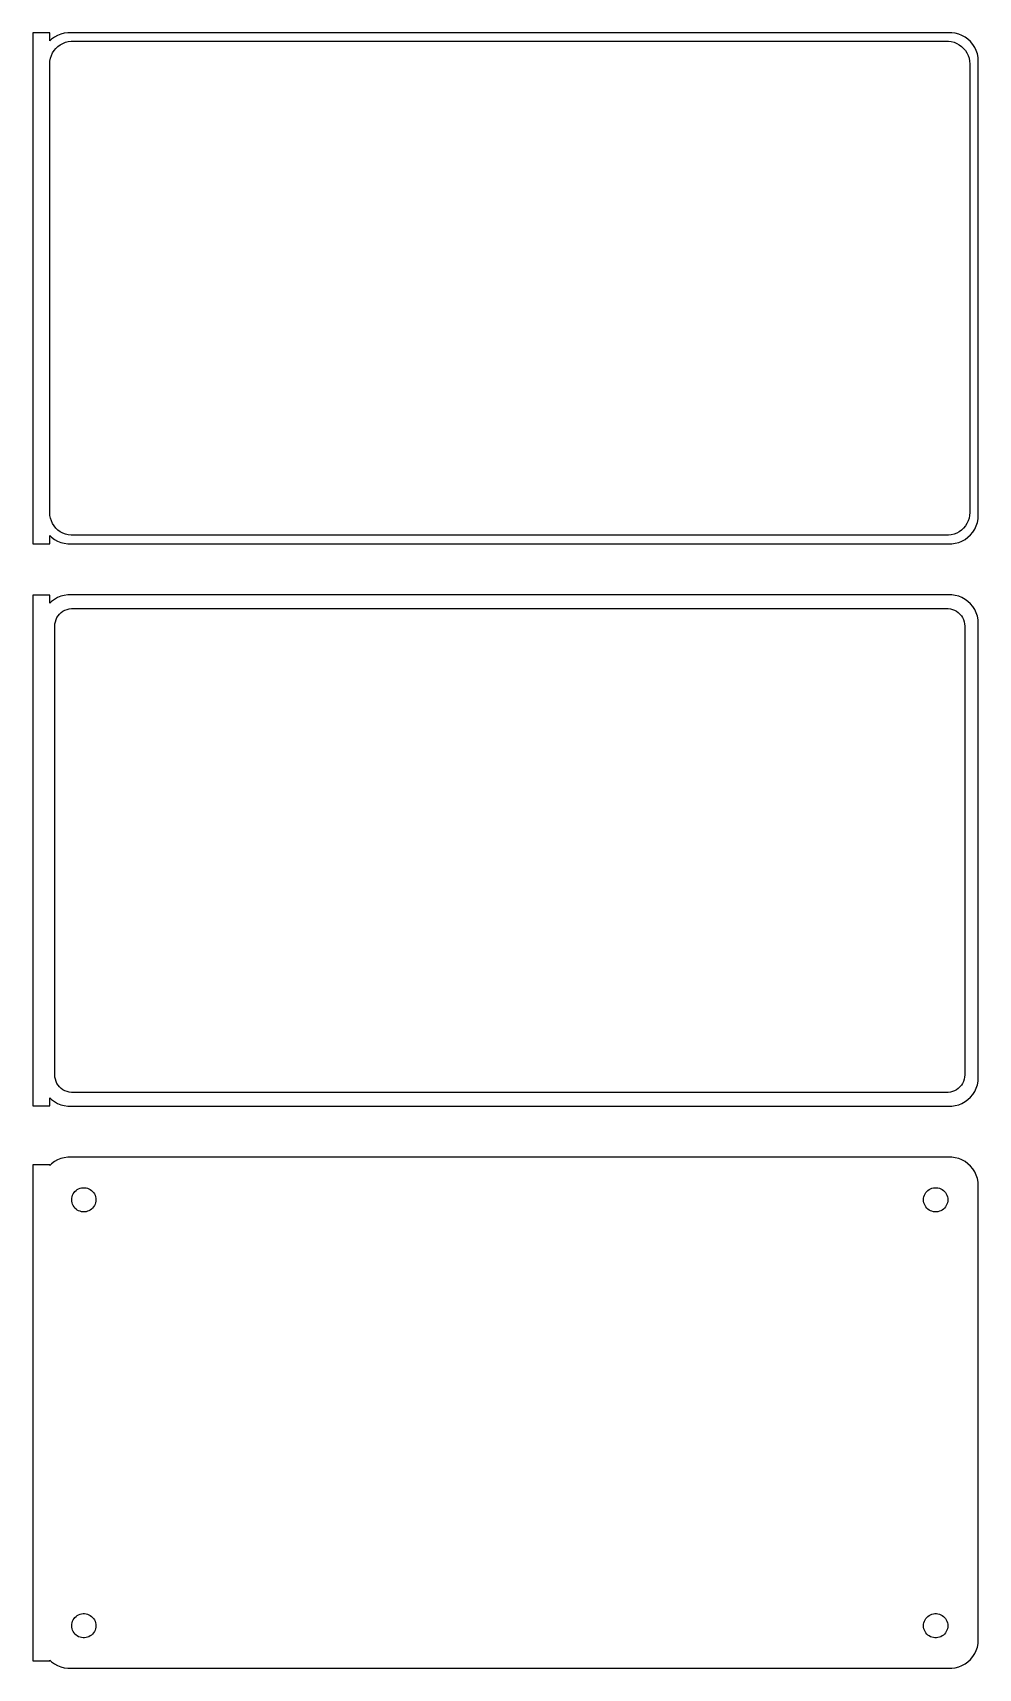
# Model space of a CAD drawing. Header units: metres. Extents: x -84 to 82, y 252 to 540.
import ezdxf

# ---------------------------------------------------------------- set-up
doc = ezdxf.new("R2010")
doc.units = ezdxf.units.M

msp = doc.modelspace()

# ---------------------------------------------------------------- linework, layer by layer
for p, q in [((-81, 539.99), (-84, 539.99)), ((-84, 539.99), (-84, 450.01)), ((-81, 538.559), (-81, 539.99)), ((-80.6871, 538.853), (-81, 538.559)), ((-80.1791, 539.222), (-80.6871, 538.853)), ((-79.6289, 539.524), (-80.1791, 539.222)), ((-79.0451, 539.755), (-79.6289, 539.524)), ((-78.4369, 539.911), (-79.0451, 539.755)), ((-77.8139, 539.99), (-78.4369, 539.911)), ((77.8139, 539.99), (-77.8139, 539.99)), ((78.4369, 539.911), (77.8139, 539.99)), ((79.0451, 539.755), (78.4369, 539.911)), ((79.6289, 539.524), (79.0451, 539.755)), ((80.1791, 539.222), (79.6289, 539.524)), ((80.6871, 538.853), (80.1791, 539.222)), ((81.1448, 538.423), (80.6871, 538.853)), ((-80.8743, 535.495), (-80.7191, 535.972)), ((-80.7191, 535.972), (-80.5052, 536.427)), ((-80.5052, 536.427), (-80.2361, 536.851)), ((-80.2361, 536.851), (-79.9159, 537.238)), ((-79.9159, 537.238), (-79.5497, 537.582)), ((-79.5497, 537.582), (-79.1433, 537.877)), ((-79.1433, 537.877), (-78.7031, 538.119)), ((-78.7031, 538.119), (-78.2361, 538.304)), ((-78.2361, 538.304), (-77.7495, 538.429)), ((-77.7495, 538.429), (-77.2512, 538.492)), ((-77.2512, 538.492), (77.2512, 538.492)), ((77.2512, 538.492), (77.7495, 538.429)), ((77.7495, 538.429), (78.2361, 538.304)), ((78.2361, 538.304), (78.7031, 538.119)), ((78.7031, 538.119), (79.1433, 537.877)), ((79.1433, 537.877), (79.5497, 537.582)), ((79.5497, 537.582), (79.9159, 537.238)), ((79.9159, 537.238), (80.2361, 536.851)), ((80.2361, 536.851), (80.5052, 536.427)), ((80.5052, 536.427), (80.7191, 535.972)), ((80.7191, 535.972), (80.8743, 535.495)), ((81.5451, 537.939), (81.1448, 538.423)), ((81.8815, 537.409), (81.5451, 537.939)), ((82.1489, 536.841), (81.8815, 537.409)), ((82.3429, 536.243), (82.1489, 536.841)), ((82.4606, 535.627), (82.3429, 536.243)), ((-81, 534.5), (-80.9685, 535.001)), ((-81, 455.5), (-81, 534.5)), ((-80.9685, 535.001), (-80.8743, 535.495)), ((80.8743, 535.495), (80.9685, 535.001)), ((80.9685, 535.001), (81, 534.5)), ((81, 534.5), (81, 455.5)), ((82.5, 535), (82.4606, 535.627)), ((82.5, 455), (82.5, 535)), ((-80.9685, 454.999), (-81, 455.5)), ((81, 455.5), (80.9685, 454.999)), ((-80.8743, 454.505), (-80.9685, 454.999)), ((-80.7191, 454.028), (-80.8743, 454.505)), ((-80.5052, 453.573), (-80.7191, 454.028)), ((-80.2361, 453.149), (-80.5052, 453.573)), ((-79.9159, 452.762), (-80.2361, 453.149)), ((-79.5497, 452.418), (-79.9159, 452.762)), ((-79.1433, 452.123), (-79.5497, 452.418)), ((79.5497, 452.418), (79.1433, 452.123)), ((79.9159, 452.762), (79.5497, 452.418)), ((80.2361, 453.149), (79.9159, 452.762)), ((80.5052, 453.573), (80.2361, 453.149)), ((80.7191, 454.028), (80.5052, 453.573)), ((80.8743, 454.505), (80.7191, 454.028)), ((80.9685, 454.999), (80.8743, 454.505)), ((81.5451, 452.061), (81.8815, 452.591)), ((81.8815, 452.591), (82.1489, 453.159)), ((82.1489, 453.159), (82.3429, 453.757)), ((82.3429, 453.757), (82.4606, 454.373)), ((82.4606, 454.373), (82.5, 455)), ((-84, 450.01), (-81, 450.01)), ((-81, 451.441), (-80.6871, 451.147)), ((-81, 450.01), (-81, 451.441)), ((-80.6871, 451.147), (-80.1791, 450.778)), ((-80.1791, 450.778), (-79.6289, 450.476)), ((-79.6289, 450.476), (-79.0451, 450.245)), ((-78.7031, 451.881), (-79.1433, 452.123)), ((-79.0451, 450.245), (-78.4369, 450.089)), ((-78.2361, 451.696), (-78.7031, 451.881)), ((-78.4369, 450.089), (-77.8139, 450.01)), ((-77.7495, 451.571), (-78.2361, 451.696)), ((-77.8139, 450.01), (77.8139, 450.01)), ((-77.2512, 451.508), (-77.7495, 451.571)), ((77.2512, 451.508), (-77.2512, 451.508)), ((77.7495, 451.571), (77.2512, 451.508)), ((78.2361, 451.696), (77.7495, 451.571)), ((77.8139, 450.01), (78.4369, 450.089)), ((78.7031, 451.881), (78.2361, 451.696)), ((78.4369, 450.089), (79.0451, 450.245)), ((79.1433, 452.123), (78.7031, 451.881)), ((79.0451, 450.245), (79.6289, 450.476)), ((79.6289, 450.476), (80.1791, 450.778)), ((80.1791, 450.778), (80.6871, 451.147)), ((80.6871, 451.147), (81.1448, 451.577)), ((81.1448, 451.577), (81.5451, 452.061)), ((-81, 440.979), (-84, 440.979)), ((-84, 440.979), (-84, 351.021)), ((-81, 439.559), (-81, 440.979)), ((-79.0451, 440.755), (-79.6289, 440.524)), ((-78.4369, 440.911), (-79.0451, 440.755)), ((-77.8139, 440.99), (-78.4369, 440.911)), ((77.8139, 440.99), (-77.8139, 440.99)), ((78.4369, 440.911), (77.8139, 440.99)), ((79.0451, 440.755), (78.4369, 440.911)), ((79.6289, 440.524), (79.0451, 440.755)), ((-80.6871, 439.853), (-81, 439.559)), ((-80.1791, 440.222), (-80.6871, 439.853)), ((-79.6289, 440.524), (-80.1791, 440.222)), ((-79.2692, 437.631), (-78.9843, 437.899)), ((-78.9843, 437.899), (-78.668, 438.128)), ((-78.668, 438.128), (-78.3254, 438.317)), ((-78.3254, 438.317), (-77.9619, 438.461)), ((-77.9619, 438.461), (-77.5833, 438.558)), ((-77.5833, 438.558), (-77.1955, 438.607)), ((-77.1955, 438.607), (77.1955, 438.607)), ((77.1955, 438.607), (77.5833, 438.558)), ((77.5833, 438.558), (77.9619, 438.461)), ((77.9619, 438.461), (78.3254, 438.317)), ((78.3254, 438.317), (78.668, 438.128)), ((78.668, 438.128), (78.9843, 437.899)), ((78.9843, 437.899), (79.2692, 437.631)), ((80.1791, 440.222), (79.6289, 440.524)), ((80.6871, 439.853), (80.1791, 440.222)), ((81.1448, 439.423), (80.6871, 439.853)), ((81.5451, 438.939), (81.1448, 439.423)), ((81.8815, 438.409), (81.5451, 438.939)), ((82.1489, 437.841), (81.8815, 438.409)), ((82.3429, 437.243), (82.1489, 437.841)), ((-80.1129, 435.5), (-80.0884, 435.89)), ((-80.1129, 356.5), (-80.1129, 435.5)), ((-80.0884, 435.89), (-80.0151, 436.274)), ((-80.0151, 436.274), (-79.8943, 436.646)), ((-79.8943, 436.646), (-79.7279, 437)), ((-79.7279, 437), (-79.5184, 437.33)), ((-79.5184, 437.33), (-79.2692, 437.631)), ((79.2692, 437.631), (79.5184, 437.33)), ((79.5184, 437.33), (79.7279, 437)), ((79.7279, 437), (79.8943, 436.646)), ((79.8943, 436.646), (80.0151, 436.274)), ((80.0151, 436.274), (80.0884, 435.89)), ((80.0884, 435.89), (80.1129, 435.5)), ((80.1129, 435.5), (80.1129, 356.5)), ((82.4606, 436.627), (82.3429, 437.243)), ((82.5, 436), (82.4606, 436.627)), ((82.5, 356), (82.5, 436)), ((-80.0884, 356.11), (-80.1129, 356.5)), ((-80.0151, 355.726), (-80.0884, 356.11)), ((-79.8943, 355.354), (-80.0151, 355.726)), ((-79.7279, 355), (-79.8943, 355.354)), ((-79.5184, 354.67), (-79.7279, 355)), ((-79.2692, 354.369), (-79.5184, 354.67)), ((-78.9843, 354.101), (-79.2692, 354.369)), ((79.2692, 354.369), (78.9843, 354.101)), ((79.5184, 354.67), (79.2692, 354.369)), ((79.7279, 355), (79.5184, 354.67)), ((79.8943, 355.354), (79.7279, 355)), ((80.0151, 355.726), (79.8943, 355.354)), ((80.0884, 356.11), (80.0151, 355.726)), ((80.1129, 356.5), (80.0884, 356.11)), ((82.1489, 354.159), (82.3429, 354.757)), ((82.3429, 354.757), (82.4606, 355.373)), ((82.4606, 355.373), (82.5, 356)), ((-81, 351.021), (-81, 352.441)), ((-81, 352.441), (-80.6871, 352.147)), ((-80.6871, 352.147), (-80.1791, 351.778)), ((-80.1791, 351.778), (-79.6289, 351.476)), ((-79.6289, 351.476), (-79.0451, 351.245)), ((-78.668, 353.872), (-78.9843, 354.101)), ((-78.3254, 353.683), (-78.668, 353.872)), ((-77.9619, 353.539), (-78.3254, 353.683)), ((-77.5833, 353.442), (-77.9619, 353.539)), ((-77.1955, 353.393), (-77.5833, 353.442)), ((77.1955, 353.393), (-77.1955, 353.393)), ((77.5833, 353.442), (77.1955, 353.393)), ((77.9619, 353.539), (77.5833, 353.442)), ((78.3254, 353.683), (77.9619, 353.539)), ((78.668, 353.872), (78.3254, 353.683)), ((78.9843, 354.101), (78.668, 353.872)), ((79.0451, 351.245), (79.6289, 351.476)), ((79.6289, 351.476), (80.1791, 351.778)), ((80.1791, 351.778), (80.6871, 352.147)), ((80.6871, 352.147), (81.1448, 352.577)), ((81.1448, 352.577), (81.5451, 353.061)), ((81.5451, 353.061), (81.8815, 353.591)), ((81.8815, 353.591), (82.1489, 354.159)), ((-84, 351.021), (-81, 351.021)), ((-79.0451, 351.245), (-78.4369, 351.089)), ((-78.4369, 351.089), (-77.8139, 351.01)), ((-77.8139, 351.01), (77.8139, 351.01)), ((77.8139, 351.01), (78.4369, 351.089)), ((78.4369, 351.089), (79.0451, 351.245)), ((-81, 340.653), (-84, 340.653)), ((-84, 340.653), (-84, 253.347)), ((-80.6871, 340.853), (-81, 340.559)), ((-81, 340.559), (-81, 340.653)), ((-80.1791, 341.222), (-80.6871, 340.853)), ((-79.6289, 341.524), (-80.1791, 341.222)), ((-79.0451, 341.755), (-79.6289, 341.524)), ((-78.4369, 341.911), (-79.0451, 341.755)), ((-77.8139, 341.99), (-78.4369, 341.911)), ((77.8139, 341.99), (-77.8139, 341.99)), ((78.4369, 341.911), (77.8139, 341.99)), ((79.0451, 341.755), (78.4369, 341.911)), ((79.6289, 341.524), (79.0451, 341.755)), ((80.1791, 341.222), (79.6289, 341.524)), ((80.6871, 340.853), (80.1791, 341.222)), ((81.1448, 340.423), (80.6871, 340.853)), ((81.5451, 339.939), (81.1448, 340.423)), ((81.8815, 339.409), (81.5451, 339.939)), ((82.1489, 338.841), (81.8815, 339.409)), ((82.3429, 338.243), (82.1489, 338.841)), ((82.4606, 337.627), (82.3429, 338.243)), ((82.5, 337), (82.4606, 337.627)), ((82.5, 257), (82.5, 337)), ((-77.1353, 334.5), (-77.1185, 334.768)), ((-77.1185, 334.232), (-77.1353, 334.5)), ((-77.1185, 334.768), (-77.0682, 335.031)), ((-77.0682, 333.969), (-77.1185, 334.232)), ((-77.0682, 335.031), (-76.9853, 335.286)), ((-76.9853, 335.286), (-76.8712, 335.529)), ((-76.8712, 335.529), (-76.7275, 335.755)), ((-76.7275, 335.755), (-76.5566, 335.962)), ((-76.5566, 335.962), (-76.3611, 336.145)), ((-76.3611, 336.145), (-76.1441, 336.303)), ((-76.1441, 336.303), (-75.9092, 336.432)), ((-75.9092, 336.432), (-75.6598, 336.531)), ((-75.6598, 336.531), (-75.4001, 336.597)), ((-75.4001, 336.597), (-75.1341, 336.631)), ((-75.1341, 336.631), (-74.8659, 336.631)), ((-74.8659, 336.631), (-74.5999, 336.597)), ((-74.5999, 336.597), (-74.3401, 336.531)), ((-74.3401, 336.531), (-74.0908, 336.432)), ((-74.0908, 336.432), (-73.8559, 336.303)), ((-73.8559, 336.303), (-73.6389, 336.145)), ((-73.6389, 336.145), (-73.4434, 335.962)), ((-73.4434, 335.962), (-73.2725, 335.755)), ((-73.2725, 335.755), (-73.1288, 335.529)), ((-73.1288, 335.529), (-73.0146, 335.286)), ((-73.0146, 335.286), (-72.9318, 335.031)), ((-72.9318, 335.031), (-72.8815, 334.768)), ((-72.8815, 334.232), (-72.9318, 333.969)), ((-72.8815, 334.768), (-72.8647, 334.5)), ((-72.8647, 334.5), (-72.8815, 334.232)), ((72.8647, 334.5), (72.8815, 334.768)), ((72.8815, 334.232), (72.8647, 334.5)), ((72.8815, 334.768), (72.9318, 335.031)), ((72.9318, 333.969), (72.8815, 334.232)), ((72.9318, 335.031), (73.0146, 335.286)), ((73.0146, 335.286), (73.1288, 335.529)), ((73.1288, 335.529), (73.2725, 335.755)), ((73.2725, 335.755), (73.4434, 335.962)), ((73.4434, 335.962), (73.6389, 336.145)), ((73.6389, 336.145), (73.8559, 336.303)), ((73.8559, 336.303), (74.0908, 336.432)), ((74.0908, 336.432), (74.3401, 336.531)), ((74.3401, 336.531), (74.5999, 336.597)), ((74.5999, 336.597), (74.8659, 336.631)), ((74.8659, 336.631), (75.1341, 336.631)), ((75.1341, 336.631), (75.4001, 336.597)), ((75.4001, 336.597), (75.6598, 336.531)), ((75.6598, 336.531), (75.9092, 336.432)), ((75.9092, 336.432), (76.1441, 336.303)), ((76.1441, 336.303), (76.3611, 336.145)), ((76.3611, 336.145), (76.5566, 335.962)), ((76.5566, 335.962), (76.7275, 335.755)), ((76.7275, 335.755), (76.8712, 335.529)), ((76.8712, 335.529), (76.9853, 335.286)), ((76.9853, 335.286), (77.0682, 335.031)), ((77.0682, 335.031), (77.1185, 334.768)), ((77.1185, 334.232), (77.0682, 333.969)), ((77.1185, 334.768), (77.1353, 334.5)), ((77.1353, 334.5), (77.1185, 334.232)), ((-76.9853, 333.714), (-77.0682, 333.969)), ((-76.8712, 333.471), (-76.9853, 333.714)), ((-76.7275, 333.245), (-76.8712, 333.471)), ((-76.5566, 333.038), (-76.7275, 333.245)), ((-76.3611, 332.855), (-76.5566, 333.038)), ((-76.1441, 332.697), (-76.3611, 332.855)), ((-75.9092, 332.568), (-76.1441, 332.697)), ((-75.6598, 332.469), (-75.9092, 332.568)), ((-75.4001, 332.403), (-75.6598, 332.469)), ((-75.1341, 332.369), (-75.4001, 332.403)), ((-74.8659, 332.369), (-75.1341, 332.369)), ((-74.5999, 332.403), (-74.8659, 332.369)), ((-74.3401, 332.469), (-74.5999, 332.403)), ((-74.0908, 332.568), (-74.3401, 332.469)), ((-73.8559, 332.697), (-74.0908, 332.568)), ((-73.6389, 332.855), (-73.8559, 332.697)), ((-73.4434, 333.038), (-73.6389, 332.855)), ((-73.2725, 333.245), (-73.4434, 333.038)), ((-73.1288, 333.471), (-73.2725, 333.245)), ((-73.0146, 333.714), (-73.1288, 333.471)), ((-72.9318, 333.969), (-73.0146, 333.714)), ((73.0146, 333.714), (72.9318, 333.969)), ((73.1288, 333.471), (73.0146, 333.714)), ((73.2725, 333.245), (73.1288, 333.471)), ((73.4434, 333.038), (73.2725, 333.245)), ((73.6389, 332.855), (73.4434, 333.038)), ((73.8559, 332.697), (73.6389, 332.855)), ((74.0908, 332.568), (73.8559, 332.697)), ((74.3401, 332.469), (74.0908, 332.568)), ((74.5999, 332.403), (74.3401, 332.469)), ((74.8659, 332.369), (74.5999, 332.403)), ((75.1341, 332.369), (74.8659, 332.369)), ((75.4001, 332.403), (75.1341, 332.369)), ((75.6598, 332.469), (75.4001, 332.403)), ((75.9092, 332.568), (75.6598, 332.469)), ((76.1441, 332.697), (75.9092, 332.568)), ((76.3611, 332.855), (76.1441, 332.697)), ((76.5566, 333.038), (76.3611, 332.855)), ((76.7275, 333.245), (76.5566, 333.038)), ((76.8712, 333.471), (76.7275, 333.245)), ((76.9853, 333.714), (76.8712, 333.471)), ((77.0682, 333.969), (76.9853, 333.714)), ((-77.1353, 259.5), (-77.1185, 259.768)), ((-77.1185, 259.232), (-77.1353, 259.5)), ((-77.1185, 259.768), (-77.0682, 260.031)), ((-77.0682, 258.969), (-77.1185, 259.232)), ((-77.0682, 260.031), (-76.9853, 260.286)), ((-76.9853, 260.286), (-76.8712, 260.529)), ((-76.8712, 260.529), (-76.7275, 260.755)), ((-76.7275, 260.755), (-76.5566, 260.962)), ((-76.5566, 260.962), (-76.3611, 261.145)), ((-76.3611, 261.145), (-76.1441, 261.303)), ((-76.1441, 261.303), (-75.9092, 261.432)), ((-75.9092, 261.432), (-75.6598, 261.531)), ((-75.6598, 261.531), (-75.4001, 261.597)), ((-75.4001, 261.597), (-75.1341, 261.631)), ((-75.1341, 261.631), (-74.8659, 261.631)), ((-74.8659, 261.631), (-74.5999, 261.597)), ((-74.5999, 261.597), (-74.3401, 261.531)), ((-74.3401, 261.531), (-74.0908, 261.432)), ((-74.0908, 261.432), (-73.8559, 261.303)), ((-73.8559, 261.303), (-73.6389, 261.145)), ((-73.6389, 261.145), (-73.4434, 260.962)), ((-73.4434, 260.962), (-73.2725, 260.755)), ((-73.2725, 260.755), (-73.1288, 260.529)), ((-73.1288, 260.529), (-73.0146, 260.286)), ((-73.0146, 260.286), (-72.9318, 260.031)), ((-72.9318, 260.031), (-72.8815, 259.768)), ((-72.8815, 259.232), (-72.9318, 258.969)), ((-72.8815, 259.768), (-72.8647, 259.5)), ((-72.8647, 259.5), (-72.8815, 259.232)), ((72.8647, 259.5), (72.8815, 259.768)), ((72.8815, 259.232), (72.8647, 259.5)), ((72.8815, 259.768), (72.9318, 260.031)), ((72.9318, 258.969), (72.8815, 259.232)), ((72.9318, 260.031), (73.0146, 260.286)), ((73.0146, 260.286), (73.1288, 260.529)), ((73.1288, 260.529), (73.2725, 260.755)), ((73.2725, 260.755), (73.4434, 260.962)), ((73.4434, 260.962), (73.6389, 261.145)), ((73.6389, 261.145), (73.8559, 261.303)), ((73.8559, 261.303), (74.0908, 261.432)), ((74.0908, 261.432), (74.3401, 261.531)), ((74.3401, 261.531), (74.5999, 261.597)), ((74.5999, 261.597), (74.8659, 261.631)), ((74.8659, 261.631), (75.1341, 261.631)), ((75.1341, 261.631), (75.4001, 261.597)), ((75.4001, 261.597), (75.6598, 261.531)), ((75.6598, 261.531), (75.9092, 261.432)), ((75.9092, 261.432), (76.1441, 261.303)), ((76.1441, 261.303), (76.3611, 261.145)), ((76.3611, 261.145), (76.5566, 260.962)), ((76.5566, 260.962), (76.7275, 260.755)), ((76.7275, 260.755), (76.8712, 260.529)), ((76.8712, 260.529), (76.9853, 260.286)), ((76.9853, 260.286), (77.0682, 260.031)), ((77.0682, 260.031), (77.1185, 259.768)), ((77.1185, 259.232), (77.0682, 258.969)), ((77.1185, 259.768), (77.1353, 259.5)), ((77.1353, 259.5), (77.1185, 259.232)), ((-76.9853, 258.714), (-77.0682, 258.969)), ((-76.8712, 258.471), (-76.9853, 258.714)), ((-76.7275, 258.245), (-76.8712, 258.471)), ((-76.5566, 258.038), (-76.7275, 258.245)), ((-76.3611, 257.855), (-76.5566, 258.038)), ((-76.1441, 257.697), (-76.3611, 257.855)), ((-75.9092, 257.568), (-76.1441, 257.697)), ((-75.6598, 257.469), (-75.9092, 257.568)), ((-75.4001, 257.403), (-75.6598, 257.469)), ((-75.1341, 257.369), (-75.4001, 257.403)), ((-74.8659, 257.369), (-75.1341, 257.369)), ((-74.5999, 257.403), (-74.8659, 257.369)), ((-74.3401, 257.469), (-74.5999, 257.403)), ((-74.0908, 257.568), (-74.3401, 257.469)), ((-73.8559, 257.697), (-74.0908, 257.568)), ((-73.6389, 257.855), (-73.8559, 257.697)), ((-73.4434, 258.038), (-73.6389, 257.855)), ((-73.2725, 258.245), (-73.4434, 258.038)), ((-73.1288, 258.471), (-73.2725, 258.245)), ((-73.0146, 258.714), (-73.1288, 258.471)), ((-72.9318, 258.969), (-73.0146, 258.714)), ((73.0146, 258.714), (72.9318, 258.969)), ((73.1288, 258.471), (73.0146, 258.714)), ((73.2725, 258.245), (73.1288, 258.471)), ((73.4434, 258.038), (73.2725, 258.245)), ((73.6389, 257.855), (73.4434, 258.038)), ((73.8559, 257.697), (73.6389, 257.855)), ((74.0908, 257.568), (73.8559, 257.697)), ((74.3401, 257.469), (74.0908, 257.568)), ((74.5999, 257.403), (74.3401, 257.469)), ((74.8659, 257.369), (74.5999, 257.403)), ((75.1341, 257.369), (74.8659, 257.369)), ((75.4001, 257.403), (75.1341, 257.369)), ((75.6598, 257.469), (75.4001, 257.403)), ((75.9092, 257.568), (75.6598, 257.469)), ((76.1441, 257.697), (75.9092, 257.568)), ((76.3611, 257.855), (76.1441, 257.697)), ((76.5566, 258.038), (76.3611, 257.855)), ((76.7275, 258.245), (76.5566, 258.038)), ((76.8712, 258.471), (76.7275, 258.245)), ((76.9853, 258.714), (76.8712, 258.471)), ((77.0682, 258.969), (76.9853, 258.714)), ((82.3429, 255.757), (82.4606, 256.373)), ((82.4606, 256.373), (82.5, 257)), ((-81, 253.347), (-81, 253.441)), ((-81, 253.441), (-80.6871, 253.147)), ((80.6871, 253.147), (81.1448, 253.577)), ((81.1448, 253.577), (81.5451, 254.061)), ((81.5451, 254.061), (81.8815, 254.591)), ((81.8815, 254.591), (82.1489, 255.159)), ((82.1489, 255.159), (82.3429, 255.757)), ((-84, 253.347), (-81, 253.347)), ((-80.6871, 253.147), (-80.1791, 252.778)), ((-80.1791, 252.778), (-79.6289, 252.476)), ((-79.6289, 252.476), (-79.0451, 252.245)), ((-79.0451, 252.245), (-78.4369, 252.089)), ((-78.4369, 252.089), (-77.8139, 252.01)), ((-77.8139, 252.01), (77.8139, 252.01)), ((77.8139, 252.01), (78.4369, 252.089)), ((78.4369, 252.089), (79.0451, 252.245)), ((79.0451, 252.245), (79.6289, 252.476)), ((79.6289, 252.476), (80.1791, 252.778)), ((80.1791, 252.778), (80.6871, 253.147))]:
    msp.add_line(p, q)

doc.saveas('drawing.dxf')
